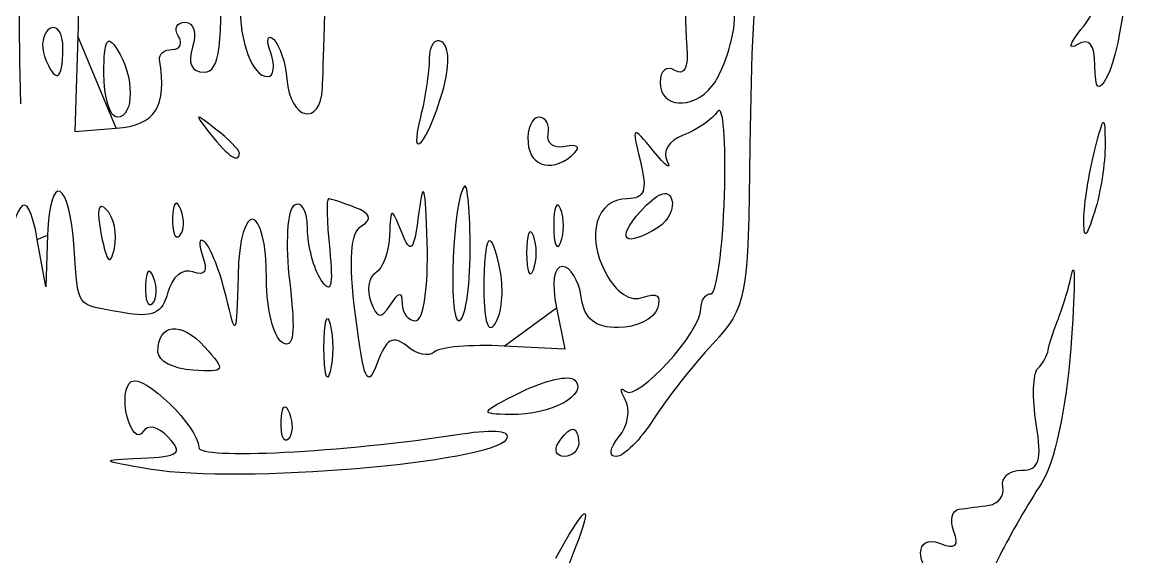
# Model space of a CAD drawing. Extents: x 2 to 593, y 3 to 839.
# Drawn here: x 146.71 to 191.37, y 225.53 to 246.98 of the extents above; entities that cross this region are included whole.
import ezdxf

# ---------------------------------------------------------------- set-up
doc = ezdxf.new("R2010")
doc.units = 0
doc.layers.add('Capa_1', color=7, linetype='CONTINUOUS')

msp = doc.modelspace()

# ---------------------------------------------------------------- linework, layer by layer
at = {"layer": 'Capa_1', "color": 7}
for points in [[(148.939416, 246.421552), (148.81536, 242.596344), (150.485192, 242.723584)], [(148.344744, 245.922272), (148.344744, 245.922272)], [(149.986024, 244.9376), (149.986024, 244.9376)], [(174.372952, 244.410184), (174.372952, 244.410184)], [(163.56232, 244.175936), (163.562248, 244.175936)], [(155.420832, 241.741136), (155.420832, 241.741136)], [(168.876872, 241.746736), (168.876872, 241.746736)], [(150.096328, 239.457504), (150.096328, 239.457504)], [(153.07108, 239.460496), (153.071088, 239.460496)], [(168.30056, 239.494496), (168.30056, 239.494496)], [(171.51592, 239.400144), (171.51592, 239.400144)], [(189.287008, 239.086216), (189.287008, 239.086216)], [(147.728848, 238.432888), (147.657168, 236.359584), (147.317072, 238.264688)], [(167.211936, 238.405864), (167.211936, 238.405864)], [(164.674184, 237.816192), (164.674184, 237.816192)], [(151.982448, 236.738896), (151.982456, 236.738896)], [(165.889312, 236.944184), (165.889312, 236.944184)], [(161.94428, 235.684328), (161.94428, 235.684288)], [(168.135608, 235.51848), (168.46712, 233.860904), (166.036832, 233.986712)], [(152.155336, 233.747024), (152.155336, 233.747024)], [(158.813008, 233.915232), (158.813008, 233.915232)], [(166.709912, 232.141112), (166.709912, 232.141112)], [(157.09676, 230.966856), (157.096752, 230.966856)], [(168.212232, 230.105024), (168.212232, 230.105024)], [(151.882792, 229.038992), (151.882792, 229.038992)]]:
    msp.add_lwpolyline(points, close=True, dxfattribs=at)
for points in [[(146.654712, 243.707888), (146.48184, 249.90668), (146.74544, 253.549064), (147.340296, 253.181424)], [(177.27532, 252.094152), (176.421592, 252.621792), (175.964368, 249.29172), (175.894552, 242.037568)], [(158.75176, 244.342928), (158.78744, 245.041464), (158.868504, 248.062408), (158.931792, 251.056144)], [(148.704152, 250.606088), (148.901784, 250.408464), (149.007656, 248.525416), (148.939416, 246.421552)], [(190.881472, 250.7008), (191.365888, 250.76376), (190.813152, 245.805224), (190.223272, 244.796464)], [(154.006992, 244.97796), (154.636696, 244.97796), (154.761544, 245.95776), (154.658016, 250.087176)], [(174.426448, 248.236992), (173.350144, 248.518448), (173.186392, 248.166352), (173.369944, 245.965072)], [(175.210664, 246.535832), (175.406344, 247.61492), (175.214664, 248.030888), (174.426448, 248.236992)], [(189.168432, 246.685592), (189.794072, 247.459128), (189.825088, 247.748856), (189.30112, 247.9252)], [(155.459176, 247.698696), (155.410776, 246.205872), (155.940848, 244.79652), (156.550696, 244.79652)], [(152.971496, 246.429464), (152.786472, 246.72884), (152.911016, 246.973776), (153.248216, 246.973776)], [(153.248216, 246.973776), (153.595048, 246.973776), (153.723776, 246.540376), (153.544608, 245.975872)], [(147.8242, 246.721304), (147.537904, 246.544368), (147.44164, 246.040024), (147.61028, 245.600552)], [(148.344744, 245.922272), (148.344744, 246.538688), (148.110496, 246.898256), (147.8242, 246.721304)], [(149.986024, 244.9376), (149.992424, 246.28), (150.121608, 246.509728), (150.522, 245.890152)], [(156.677896, 245.749072), (156.489904, 246.272976), (156.538536, 246.5178), (156.785968, 246.29312)], [(174.372952, 244.410184), (174.69124, 244.793696), (175.068208, 245.750248), (175.210664, 246.535832)], [(189.03236, 246.084888), (188.64036, 245.849384), (188.69804, 246.104008), (189.168432, 246.685592)], [(152.731464, 245.885152), (153.048512, 245.885152), (153.15652, 246.130088), (152.971496, 246.429464)], [(156.785968, 246.29312), (157.033392, 246.06844), (157.275392, 245.347608), (157.323744, 244.691264)], [(163.545528, 246.187088), (163.268208, 246.35848), (163.037968, 246.055608), (163.03388, 245.514032)], [(163.562248, 244.175936), (163.856584, 245.202232), (163.849936, 245.998912), (163.545528, 246.187088)], [(189.729304, 245.236824), (189.717944, 246.095064), (189.496968, 246.364016), (189.03236, 246.084888)], [(147.61028, 245.600552), (148.042048, 244.475392), (148.344744, 244.607984), (148.344744, 245.922272)], [(150.522, 245.890152), (151.213392, 244.820304), (151.213392, 243.168576), (150.522, 243.168576)], [(152.219488, 245.476912), (152.184048, 245.70144), (152.414424, 245.885152), (152.731464, 245.885152)], [(153.544608, 245.975872), (153.338176, 245.325464), (153.499248, 244.97796), (154.006992, 244.97796)], [(156.550696, 244.79652), (156.808648, 244.79652), (156.865888, 245.225168), (156.677896, 245.749072)], [(173.369944, 245.965072), (173.437144, 245.159376), (173.25636, 244.815672), (172.88588, 245.04464)], [(150.485192, 242.723584), (152.054752, 242.843184), (152.518976, 243.58016), (152.219488, 245.476912)], [(163.03388, 245.514032), (163.02988, 244.972464), (162.871152, 243.917), (162.681352, 243.168568)], [(172.88588, 245.04464), (172.556952, 245.247928), (172.294592, 245.03352), (172.294592, 244.56148)], [(190.223272, 244.796464), (189.850536, 244.159016), (189.742224, 244.255576), (189.729304, 245.236824)], [(150.522, 243.168576), (150.222632, 243.168576), (149.98144, 243.96464), (149.986024, 244.9376)], [(157.323744, 244.691264), (157.44408, 243.057896), (158.670736, 242.758672), (158.75176, 244.342928)], [(172.294592, 244.56148), (172.294592, 243.536288), (173.570584, 243.4434), (174.372952, 244.410184)], [(162.681352, 243.168568), (162.190408, 241.23268), (162.975752, 242.130696), (163.56232, 244.175936)], [(154.468288, 242.693688), (153.604968, 243.370744), (153.58572, 243.351496), (154.262776, 242.488176)], [(174.600168, 243.395976), (174.37996, 243.07476), (173.755616, 242.647848), (173.212736, 242.447264)], [(174.872328, 240.03372), (174.942888, 242.204168), (174.820408, 243.717184), (174.600168, 243.395976)], [(167.429592, 243.16864), (167.148824, 243.16864), (166.953816, 242.70776), (166.996248, 242.144464)], [(167.803992, 242.488248), (167.878872, 242.862464), (167.71036, 243.16864), (167.429592, 243.16864)], [(189.712664, 241.807792), (190.085896, 243.274568), (190.129208, 243.302264), (190.13832, 242.079952)], [(154.262776, 242.488176), (154.973848, 241.581488), (155.420832, 241.293144), (155.420832, 241.741136)], [(155.420832, 241.741136), (155.420832, 241.854168), (154.992184, 242.282816), (154.468288, 242.693688)], [(168.484392, 241.989288), (168.035328, 241.889504), (167.729152, 242.114032), (167.803992, 242.488248)], [(172.027, 241.802736), (171.159672, 242.860376), (171.14472, 242.84876), (171.501328, 241.394496)], [(166.996248, 242.144464), (167.072488, 241.13232), (168.05472, 240.924592), (168.876872, 241.746736)], [(168.876872, 241.746736), (169.110072, 241.979936), (168.933432, 242.089088), (168.484392, 241.989288)], [(173.212736, 242.447264), (172.651024, 242.239728), (172.375232, 241.787728), (172.572712, 241.398336)], [(175.894552, 242.037568), (175.835512, 235.900888), (175.769096, 235.54596), (174.406328, 234.081856)], [(190.13832, 242.079952), (190.14392, 241.33152), (189.952352, 240.106808), (189.712664, 239.358376)], [(172.572712, 241.398336), (172.763568, 241.022008), (172.517992, 241.203984), (172.027, 241.802736)], [(189.287008, 239.086216), (189.292608, 239.684968), (189.484136, 240.909672), (189.712664, 241.807792)], [(171.501328, 241.394496), (171.78912, 240.22088), (171.67564, 239.897632), (170.975824, 239.897632)], [(148.800136, 237.9152), (148.61504, 240.663632), (147.819232, 241.0482), (147.728848, 238.432888)], [(162.954128, 238.133704), (162.890448, 240.42124), (162.80056, 240.750824), (162.620056, 239.358416)], [(147.317072, 238.264688), (146.900944, 240.595664), (146.404032, 239.953016), (145.871496, 236.395136)], [(164.449312, 240.401688), (163.990976, 239.939432), (163.78044, 235.003896), (164.219064, 235.003896)], [(164.674184, 237.816192), (164.674184, 239.362944), (164.572992, 240.526424), (164.449312, 240.401688)], [(171.51592, 239.400144), (172.176816, 240.130432), (172.61548, 240.300808), (172.755248, 239.881504)], [(150.096328, 239.457504), (149.755512, 239.79832), (149.679648, 239.440384), (149.88216, 238.447136)], [(153.071088, 239.460496), (152.897336, 239.894712), (152.768352, 239.765736), (152.742232, 239.13164)], [(156.509536, 236.631744), (156.509536, 239.780296), (155.432, 239.93868), (155.365192, 236.799944)], [(158.150816, 238.705048), (158.146816, 239.396304), (157.909896, 239.818128), (157.625608, 239.642432)], [(158.989496, 239.897632), (158.90556, 239.897632), (158.929016, 238.979096), (159.041656, 237.856448)], [(160.048728, 239.549728), (159.55008, 239.741072), (159.073424, 239.897632), (158.989496, 239.897632)], [(168.30056, 239.494496), (168.149568, 239.868712), (168.026016, 239.562496), (168.026016, 238.814096)], [(170.975824, 239.897632), (169.725016, 239.897632), (169.301208, 238.429024), (170.113824, 236.910632)], [(172.755248, 239.881504), (172.87424, 239.524536), (172.63556, 239.019608), (172.224856, 238.759448)], [(174.335864, 236.08744), (174.5604, 236.08744), (174.801808, 237.863264), (174.872328, 240.03372)], [(150.409936, 237.919368), (150.52772, 238.475064), (150.386576, 239.167232), (150.096328, 239.457504)], [(153.02812, 238.417224), (153.208992, 238.598104), (153.228328, 239.067568), (153.07108, 239.460496)], [(157.625608, 239.642432), (157.335824, 239.463336), (157.254, 238.096496), (157.439368, 236.53136)], [(160.316984, 238.807288), (160.764328, 239.08376), (160.684056, 239.305928), (160.048728, 239.549728)], [(161.928952, 238.541944), (161.502176, 239.588016), (161.483312, 239.583952), (161.44656, 238.437992)], [(162.620056, 239.358416), (162.411936, 237.753008), (162.303216, 237.624568), (161.928952, 238.541944)], [(168.30056, 238.133704), (168.45156, 238.50792), (168.45156, 239.120272), (168.30056, 239.494496)], [(172.224856, 238.759448), (170.866616, 237.899048), (170.476512, 238.251608), (171.51592, 239.400144)], [(189.712664, 239.358376), (189.371168, 238.292072), (189.279056, 238.233168), (189.287008, 239.086216)], [(152.742232, 239.13164), (152.718632, 238.55784), (152.847248, 238.236352), (153.02812, 238.417224)], [(149.88216, 238.447136), (150.11444, 237.307904), (150.251312, 237.171032), (150.409936, 237.919368)], [(158.7028, 236.631744), (158.403792, 237.0808), (158.1554, 238.013792), (158.150816, 238.705048)], [(160.077392, 235.221016), (159.797928, 237.457776), (159.869616, 238.5308), (160.316984, 238.807288)], [(165.889312, 236.944184), (165.517944, 238.886864), (165.217312, 238.562128), (165.226832, 236.2286)], [(167.211936, 238.405864), (167.060936, 238.78008), (166.937384, 238.473944), (166.937384, 237.725472)], [(168.026016, 238.814096), (168.026016, 238.065664), (168.149568, 237.759488), (168.30056, 238.133704)], [(154.036488, 238.156232), (153.8044, 238.365568), (153.763536, 238.120712), (153.945672, 237.612016)], [(154.883968, 235.978976), (154.649944, 236.967128), (154.268584, 237.946896), (154.036488, 238.156232)], [(161.44656, 238.437992), (161.42552, 237.782064), (161.174048, 237.100632), (160.887752, 236.923688)], [(162.496928, 235.003896), (162.806792, 235.003896), (163.00372, 236.351968), (162.954128, 238.133704)], [(167.211936, 237.045072), (167.362936, 237.419296), (167.362936, 238.031648), (167.211936, 238.405864)], [(150.728064, 235.32964), (148.81252, 235.677), (148.964608, 235.473024), (148.800136, 237.9152)], [(153.945672, 237.612016), (154.169704, 236.986376), (154.044816, 236.776216), (153.559616, 236.962408)], [(159.041656, 237.856448), (159.191416, 236.363696), (159.100376, 236.03464), (158.7028, 236.631744)], [(164.219064, 235.003896), (164.469384, 235.003896), (164.674184, 236.269424), (164.674184, 237.816192)], [(166.937384, 237.725472), (166.937384, 236.97704), (167.060936, 236.670856), (167.211936, 237.045072)], [(151.982456, 236.738896), (151.808704, 237.173112), (151.67972, 237.044136), (151.653608, 236.41004)], [(153.559616, 236.962408), (153.152608, 237.118592), (152.71868, 236.764528), (152.55636, 236.1438)], [(168.378584, 237.176056), (168.028664, 237.176056), (167.93368, 236.528112), (168.135608, 235.51848)], [(169.127016, 235.951352), (169.031352, 236.624936), (168.69456, 237.176056), (168.378584, 237.176056)], [(188.809016, 236.899992), (188.945944, 237.498736), (188.925008, 236.15156), (188.762456, 233.906264)], [(151.939488, 235.695624), (152.12036, 235.876504), (152.139696, 236.345976), (151.982448, 236.738896)], [(155.365192, 236.799944), (155.312632, 234.328744), (155.285672, 234.282824), (154.883968, 235.978976)], [(160.887752, 236.923688), (160.601456, 236.746744), (160.513072, 236.221872), (160.691352, 235.757296)], [(165.688944, 234.903008), (165.938512, 235.296576), (166.02868, 236.215104), (165.889312, 236.944184)], [(170.113824, 236.910632), (170.543016, 236.10868), (171.10644, 235.74792), (171.621208, 235.945456)], [(188.23072, 234.994888), (188.411864, 235.443952), (188.672096, 236.301248), (188.809016, 236.899992)], [(151.653608, 236.41004), (151.630008, 235.836248), (151.758616, 235.51476), (151.939488, 235.695624)], [(157.139768, 234.129224), (156.793136, 234.343456), (156.509536, 235.469584), (156.509536, 236.631744)], [(157.439368, 236.53136), (157.681408, 234.487672), (157.601144, 233.84408), (157.139768, 234.129224)], [(165.226832, 236.2286), (165.232432, 234.927488), (165.399696, 234.446872), (165.688944, 234.903008)], [(152.55636, 236.1438), (152.3302, 235.278968), (151.947456, 235.108528), (150.728064, 235.32964)], [(161.475712, 235.638648), (161.820312, 236.182264), (161.938032, 236.193736), (161.94428, 235.684328)], [(170.616384, 234.72664), (169.666648, 234.72664), (169.2526, 235.067112), (169.127016, 235.951352)], [(171.621208, 235.945456), (172.165056, 236.154152), (172.356696, 236.001296), (172.18752, 235.493768)], [(173.927632, 235.485608), (173.927632, 235.816608), (174.111336, 236.087432), (174.335864, 236.08744)], [(158.813008, 233.915232), (158.813008, 234.963032), (158.925024, 235.39168), (159.061936, 234.867776)], [(160.691352, 235.757296), (160.953336, 235.074568), (161.10372, 235.051824), (161.475712, 235.638648)], [(161.94428, 235.684288), (161.94828, 235.310072), (162.197552, 235.003896), (162.496928, 235.003896)], [(172.18752, 235.493768), (172.04688, 235.071848), (171.339864, 234.72664), (170.616384, 234.72664)], [(170.907168, 232.171328), (171.377176, 231.748224), (173.927632, 234.546784), (173.927632, 235.485608)], [(152.155336, 233.747024), (152.154792, 234.900376), (153.074472, 235.00428), (154.02148, 233.957848)], [(160.947728, 233.304016), (160.55588, 232.244752), (160.408768, 232.568784), (160.077392, 235.221016)], [(187.854352, 233.815544), (187.880192, 234.015128), (188.049568, 234.545832), (188.23072, 234.994888)], [(159.061936, 234.867776), (159.19884, 234.34388), (159.19884, 233.486584), (159.061936, 232.96268)], [(162.144312, 233.977024), (161.5848, 234.441368), (161.311624, 234.287728), (160.947728, 233.304016)], [(163.237944, 233.743904), (163.035208, 233.541176), (162.543072, 233.646072), (162.144312, 233.977024)], [(166.036832, 233.986712), (164.700176, 234.055912), (163.44068, 233.946632), (163.237944, 233.743904)], [(174.406328, 234.081856), (173.621808, 233.238992), (172.55264, 231.875792), (172.030392, 231.05252)], [(153.550296, 233.018136), (152.78328, 233.062456), (152.155544, 233.39048), (152.155336, 233.747024)], [(154.02148, 233.957848), (154.902088, 232.984784), (154.880256, 232.94124), (153.550296, 233.018136)], [(159.061936, 232.96268), (158.925024, 232.438776), (158.813008, 232.867424), (158.813008, 233.915232)], [(187.441208, 233.086544), (187.642584, 233.287912), (187.828488, 233.61596), (187.854352, 233.815544)], [(188.762456, 233.906264), (188.587528, 231.489368), (188.10236, 229.268744), (187.573216, 228.463112)], [(187.376328, 230.863928), (187.210632, 231.884992), (187.239816, 232.885168), (187.441208, 233.086544)], [(151.084968, 232.565968), (151.59708, 232.882472), (153.787888, 230.74156), (153.787888, 229.924608)], [(166.709912, 232.141112), (167.679872, 232.62392), (168.652552, 232.839872), (168.871408, 232.621016)], [(150.920776, 231.147096), (150.757664, 231.770856), (150.831552, 232.409344), (151.084968, 232.565968)], [(168.871408, 232.621016), (169.447744, 232.04468), (167.893936, 231.205928), (166.307128, 231.2368)], [(170.893488, 231.845144), (170.67004, 232.23248), (170.676192, 232.379256), (170.907168, 232.171328)], [(166.307128, 231.2368), (165.012744, 231.262), (165.0324, 231.30608), (166.709912, 232.141112)], [(170.64196, 230.34828), (171.00376, 230.784224), (171.116944, 231.457816), (170.893488, 231.845144)], [(157.096752, 230.966856), (157.122912, 231.600952), (157.251848, 231.729928), (157.425608, 231.295712)], [(151.550072, 230.543088), (151.367072, 230.251536), (151.083896, 230.523328), (150.920776, 231.147096)], [(152.584648, 230.316952), (152.16368, 230.770528), (151.749632, 230.861032), (151.550072, 230.543088)], [(157.382648, 230.25244), (157.201768, 230.071568), (157.073128, 230.393064), (157.09676, 230.966856)], [(157.425608, 231.295712), (157.58284, 230.902792), (157.563512, 230.43332), (157.382648, 230.25244)], [(172.030392, 231.05252), (171.508144, 230.22924), (170.834088, 229.555648), (170.532496, 229.555648)], [(186.789904, 229.007432), (187.495992, 229.007432), (187.61596, 229.387232), (187.376328, 230.863928)], [(153.787888, 229.924608), (153.787888, 229.426496), (159.479952, 229.716032), (164.34024, 230.461368)], [(164.34024, 230.461368), (165.69832, 230.66964), (166.334376, 230.58948), (166.116824, 230.237472)], [(168.212232, 230.105024), (168.397256, 230.4044), (168.656656, 230.649336), (168.788672, 230.649336)], [(168.788672, 230.649336), (168.920688, 230.649336), (169.028704, 230.4044), (169.028704, 230.105024)], [(151.496016, 229.483464), (152.99652, 229.548184), (153.172824, 229.683184), (152.584648, 230.316952)], [(166.116824, 230.237472), (165.537824, 229.300624), (155.394928, 228.446616), (151.882792, 229.038992)], [(168.452264, 229.560712), (168.135224, 229.560712), (168.027208, 229.805648), (168.212232, 230.105024)], [(169.028704, 230.105024), (169.028704, 229.805648), (168.769304, 229.560712), (168.452264, 229.560712)], [(170.532496, 229.555648), (170.214328, 229.555648), (170.26028, 229.888392), (170.64196, 230.34828)], [(151.882792, 229.038992), (149.775168, 229.39448), (149.7628, 229.408696), (151.496016, 229.483464)], [(168.117064, 225.478352), (170.31424, 229.497704), (169.25188, 226.23144), (166.523704, 220.57952)], [(186.038296, 228.351776), (185.963416, 228.712384), (186.301672, 229.007432), (186.789904, 229.007432)], [(185.493976, 227.603344), (185.868192, 227.654384), (186.113136, 227.991168), (186.038296, 228.351776)], [(187.573216, 228.463112), (187.08164, 227.71468), (186.337128, 226.422056), (185.918736, 225.590616)], [(184.0748, 226.55184), (183.901176, 227.004296), (183.9964, 227.405104), (184.286352, 227.442528)], [(184.286352, 227.442528), (184.576328, 227.479888), (185.11976, 227.552312), (185.493976, 227.603344)], [(183.439704, 224.544784), (182.478696, 225.232752), (182.519552, 226.447144), (183.491144, 226.074304)], [(183.491144, 226.074304), (184.14132, 225.824808), (184.303024, 225.957104), (184.0748, 226.55184)], [(185.918736, 225.590616), (185.210176, 224.182528), (185.248832, 224.017128), (186.482672, 223.177456)]]:
    msp.add_open_spline(points, degree=3, dxfattribs=at)

doc.saveas('drawing.dxf')
